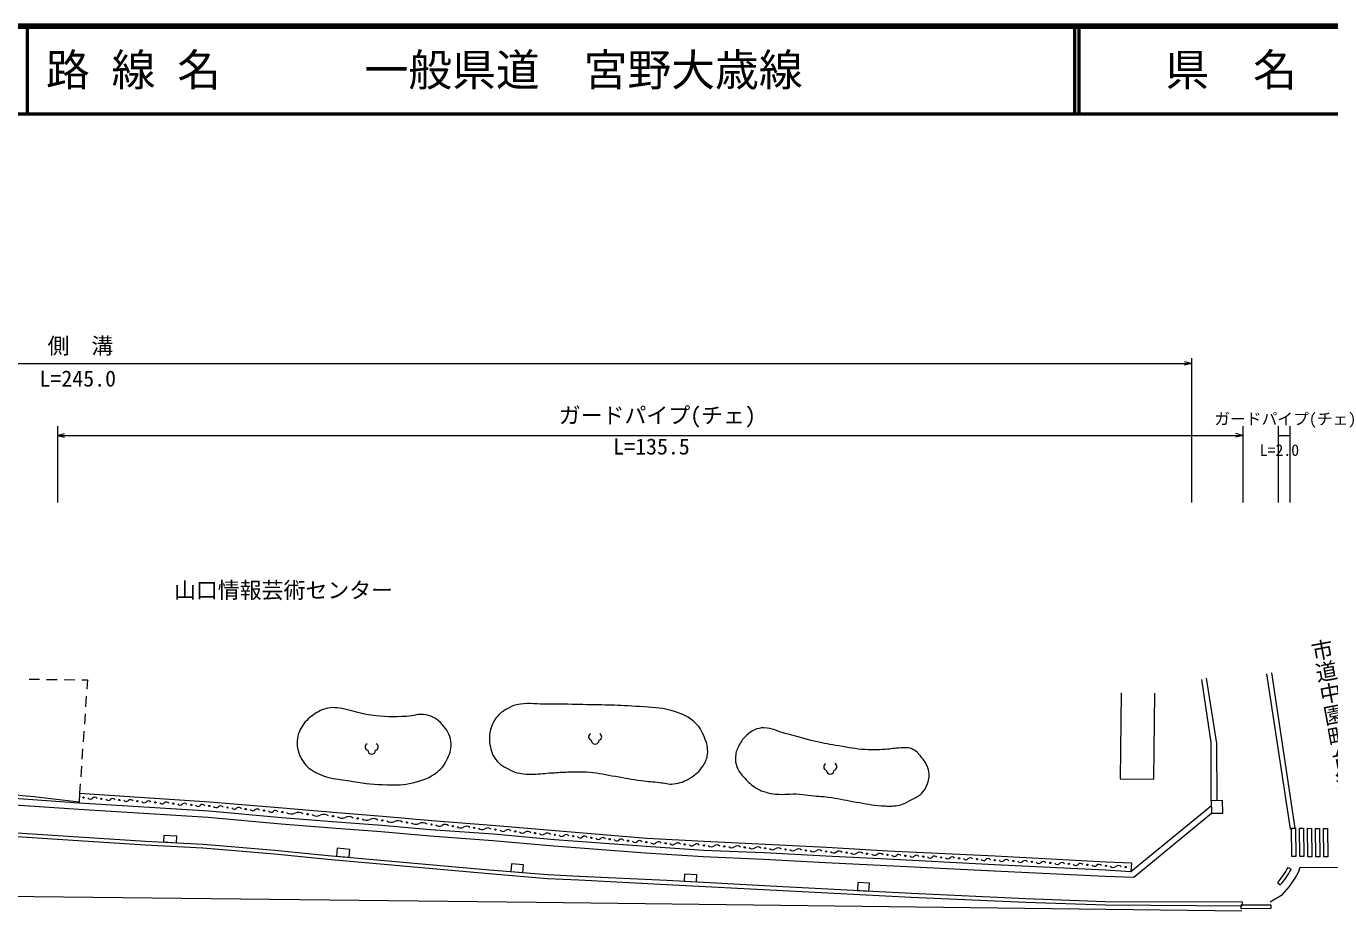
# Model space of a CAD drawing. Units: millimetres, scale not verified. Extents: x 40000 to 680000, y 20000 to 380000.
# Drawn here: x 178118 to 326903, y 279043 to 380000 of the extents above; entities that cross this region are included whole.
import ezdxf
from ezdxf.enums import TextEntityAlignment as Align

# ---------------------------------------------------------------- set-up
doc = ezdxf.new("R2010")
doc.units = ezdxf.units.MM
doc.header["$LTSCALE"] = 1000
for name, color, linetype, lineweight in [('M-BGD', 7, 'Continuous', 13), ('M-BMK-OTRS', 5, 'Continuous', 13), ('M-STR-HTXT', 7, 'Continuous', 13), ('M-STR-STRC', 7, 'Continuous', 13), ('M-TTL', 2, 'Continuous', 140), ('M-TTL-LINE', 7, 'Continuous', 50)]:
    doc.layers.add(name, color=color, linetype=linetype, lineweight=lineweight)
doc.layers.add('M-BMK-HTXT', color=7, linetype='Continuous')
doc.layers.add('M-TTL-TXT', color=7, linetype='Continuous')
doc.styles.add('@ＭＳ ゴシック', font='')
doc.styles.add('ＭＳ ゴシック', font='')
doc.styles.get('@ＭＳ ゴシック').set_extended_font_data('@MS Gothic')
doc.styles.get('ＭＳ ゴシック').set_extended_font_data('MS Gothic')

msp = doc.modelspace()

# ---------------------------------------------------------------- linework, layer by layer
at = {"layer": 'M-BGD'}
for p, q in [((178464, 305491), (179664, 305475)), ((180464, 305465), (181664, 305450)), ((182464, 305439), (183664, 305424)), ((184464, 305414), (185123, 305405)), ((185123, 305405), (185048, 304328)), ((184992, 303530), (184908, 302333)), ((184853, 301535), (184769, 300338)), ((184713, 299540), (184629, 298343)), ((184573, 297545), (184490, 296348)), ((184434, 295550), (184350, 294353)), ((184294, 293555), (184219, 292478)), ((184219, 292478), (184178, 291372)), ((304197, 283540), (313372, 291072)), ((304521, 282877), (313381, 290196)), ((304263, 284516), (304197, 283540)), ((322123, 283988), (322474, 283799)), ((320918, 282280), (321242, 282008)), ((316871, 280070), (316869, 279642))]:
    msp.add_line(p, q, dxfattribs=at)
for points in [[(313367, 291616), (313365, 298273), (312285, 305458)], [(312773, 305603), (313970, 298138), (314000, 291622)], [(319683, 306078), (322374, 288393), (322918, 288475), (320272, 306195)], [(303083, 303941), (302982, 294115), (306816, 294075), (306917, 303901)], [(68097, 294241), (85293, 293997), (101405, 293880), (119433, 293693), (142895, 293366), (148189, 293148), (162911, 292585), (174573, 292050), (184178, 291372)], [(184219, 292478), (199055, 291487), (207395, 290788), (213177, 290310), (218806, 289838), (224419, 289377), (231729, 288790), (238495, 288201), (248936, 287348), (255488, 286990), (262478, 286658), (269446, 286306), (276439, 285906), (288687, 285322), (301361, 284659), (304263, 284516)], [(174530, 291312), (184126, 290636), (184132, 290635), (198903, 289724), (207227, 288977), (213022, 288519), (218653, 288094), (224226, 287606), (231397, 287086), (238349, 286474), (248818, 285685), (255389, 285248), (262264, 284957), (269360, 284583), (276356, 284240), (288601, 283607), (301266, 282994), (304521, 282877)], [(184178, 291372), (198959, 290461), (207289, 289713), (213079, 289256), (218713, 288830), (224285, 288342), (231456, 287823), (238409, 287210), (248871, 286422), (255429, 285986), (262299, 285695), (269398, 285321), (276393, 284978), (288638, 284345), (301308, 283732), (304197, 283540)], [(136287, 289062), (148957, 288823), (160210, 288431), (169447, 288010), (182900, 287139), (191710, 286588), (198295, 286244), (206480, 285539), (212551, 284957), (230491, 283360), (237605, 282760), (241194, 282580), (251194, 282066), (264472, 281372), (279132, 280630), (292202, 280025), (301278, 279726), (316869, 279642)], [(136293, 289489), (148969, 289307), (160228, 288858), (169470, 288437), (182927, 287565), (191735, 287015), (198324, 286671), (206519, 285965), (212590, 285383), (230528, 283785), (237633, 283187), (241215, 283007), (251221, 282565), (264487, 281835), (279153, 281057), (292220, 280452), (301257, 280121), (316871, 280070)]]:
    msp.add_lwpolyline(points, dxfattribs=at)
for points in [[(313367, 291616), (313381, 290196), (314669, 290209), (314655, 291628)], [(193798, 286907), (195280, 286830), (195319, 287576), (193837, 287653)], [(213527, 285300), (214989, 285169), (215069, 286067), (213607, 286197)], [(233425, 283541), (234799, 283426), (234871, 284284), (233497, 284399)], [(253215, 282456), (254632, 282378), (254675, 283150), (253257, 283228)], [(272981, 281385), (274305, 281314), (274353, 282204), (273028, 282275)]]:
    msp.add_lwpolyline(points, close=True, dxfattribs=at)
for centre in [(184670, 291972), (186720, 291835), (188770, 291698), (190820, 291562), (192870, 291425), (194920, 291288), (196970, 291151), (199020, 291014), (199020, 291014), (201104, 290839), (203187, 290665), (205271, 290490), (207355, 290315), (207355, 290315), (210246, 290076), (213138, 289837), (213138, 289837), (215952, 289601), (218767, 289366), (218767, 289366), (221574, 289135), (224381, 288904), (224381, 288904), (226817, 288708), (229253, 288513), (231689, 288317), (231689, 288317), (233944, 288121), (236199, 287924), (238455, 287728), (238455, 287728), (240545, 287557), (242634, 287387), (244724, 287216), (246814, 287045), (248904, 286875), (248904, 286875), (251091, 286755), (253277, 286636), (255464, 286516), (255464, 286516), (257794, 286405), (260125, 286295), (262455, 286184), (262455, 286184), (264777, 286067), (267099, 285949), (269421, 285832), (269421, 285832), (271752, 285698), (274083, 285565), (276415, 285432), (276415, 285432), (278456, 285335), (280498, 285237), (282539, 285140), (284581, 285043), (286622, 284946), (288663, 284848), (288663, 284848), (290776, 284738), (292888, 284627), (295000, 284517), (297113, 284406), (299225, 284296), (301337, 284185), (301337, 284185), (303593, 284044)]:
    msp.add_circle(centre, 75, dxfattribs=at)
for centre, radius, start, end in [((242709, 298913), 402, 116.08703, 255.33416), ((243406, 298913), 402, 284.66584, 63.91297), ((217209, 297757), 402, 116.08703, 255.33416), ((217906, 297757), 402, 284.66584, 63.91297), ((243058, 298524), 450, 180, 0), ((217557, 297368), 450, 180, 0), ((269537, 295496), 402, 116.08703, 255.33416), ((269885, 295107), 450, 180, 0), ((270234, 295496), 402, 284.66584, 63.91297), ((151425, 33811), 259707, 82.75434, 91.9392), ((185446, 292136), 340, 215.44476, 316.91752), ((185944, 291671), 340, 35.44476, 136.91752), ((187496, 291999), 340, 215.44476, 316.91752), ((187994, 291534), 340, 35.44476, 136.91752), ((189546, 291863), 340, 215.44476, 316.91752), ((190044, 291397), 340, 35.44476, 136.91752), ((191596, 291726), 340, 215.44476, 316.91752), ((192094, 291261), 340, 35.44476, 136.91752), ((193646, 291589), 340, 215.44476, 316.91752), ((194144, 291124), 340, 35.44476, 136.91752), ((195696, 291452), 340, 215.44476, 316.91752), ((196194, 290987), 340, 35.44476, 136.91752), ((197746, 291315), 340, 215.44476, 316.91752), ((198243, 290850), 340, 35.44476, 136.91752), ((199809, 291184), 360, 215.96974, 314.44327), ((200314, 290670), 360, 35.96974, 134.44327), ((201893, 291009), 360, 215.96974, 314.44327), ((202398, 290495), 360, 35.96974, 134.44327), ((203977, 290834), 360, 215.96974, 314.44327), ((204482, 290320), 360, 35.96974, 134.44327), ((206061, 290660), 360, 215.96974, 314.44327), ((206565, 290145), 360, 35.96974, 134.44327), ((208396, 291073), 966, 235.80152, 294.74122), ((209205, 289318), 966, 55.80152, 114.74122), ((211288, 290834), 966, 235.80152, 294.74122), ((212096, 289079), 966, 55.80152, 114.74122), ((214155, 290524), 895, 234.56368, 295.86287), ((214935, 288914), 895, 54.56368, 115.86287), ((216970, 290289), 895, 234.56368, 295.86287), ((217750, 288678), 895, 54.56368, 115.86287), ((219781, 290047), 887, 234.51655, 296.08096), ((220561, 288453), 887, 54.51655, 116.08096), ((222587, 289816), 887, 234.51655, 296.08096), ((223368, 288222), 887, 54.51655, 116.08096), ((225276, 289292), 584, 227.20915, 303.61101), ((225922, 288320), 584, 47.20915, 123.61101), ((227712, 289097), 584, 227.20915, 303.61101), ((228358, 288124), 584, 47.20915, 123.61101), ((230148, 288901), 584, 227.20915, 303.61101), ((230794, 287929), 584, 47.20915, 123.61101), ((232531, 288582), 462, 221.8497, 308.19479), ((233102, 287856), 462, 41.8497, 128.19479), ((234786, 288385), 462, 221.8497, 308.19479), ((235357, 287660), 462, 41.8497, 128.19479), ((237042, 288189), 462, 221.8497, 308.19479), ((237613, 287463), 462, 41.8497, 128.19479), ((239246, 287902), 363, 216.31912, 314.34588), ((239754, 287383), 363, 36.31912, 134.34588), ((241336, 287732), 363, 216.31912, 314.34588), ((241843, 287212), 363, 36.31912, 134.34588), ((243425, 287561), 363, 216.31912, 314.34588), ((243933, 287042), 363, 36.31912, 134.34588), ((245515, 287390), 363, 216.31912, 314.34588), ((246023, 286871), 363, 36.31912, 134.34588), ((247605, 287220), 363, 216.31912, 314.34588), ((248113, 286700), 363, 36.31912, 134.34588), ((249716, 287122), 416, 221.28538, 312.45247), ((250278, 286508), 416, 41.28538, 132.45247), ((251903, 287003), 416, 221.28538, 312.45247), ((252465, 286388), 416, 41.28538, 132.45247), ((254089, 286883), 416, 221.28538, 312.45247), ((254652, 286268), 416, 41.28538, 132.45247), ((256314, 286858), 507, 226.16281, 308.40569), ((256944, 286064), 507, 46.16281, 128.40569), ((258645, 286747), 507, 226.16281, 308.40569), ((259274, 285953), 507, 46.16281, 128.40569), ((260975, 286637), 507, 226.16281, 308.40569), ((261605, 285842), 507, 46.16281, 128.40569), ((263304, 286518), 501, 225.74834, 308.4557), ((263928, 285733), 501, 45.74834, 128.4557), ((265626, 286401), 501, 225.74834, 308.4557), ((266250, 285615), 501, 45.74834, 128.4557), ((267948, 286283), 501, 225.74834, 308.4557), ((268571, 285498), 501, 45.74834, 128.4557), ((270275, 286167), 508, 225.66697, 307.78958), ((270898, 285363), 508, 45.66697, 127.78958), ((272606, 286033), 508, 225.66697, 307.78958), ((273229, 285230), 508, 45.66697, 127.78958), ((274938, 285900), 508, 225.66697, 307.78958), ((275560, 285097), 508, 45.66697, 127.78958), ((277185, 285605), 335, 216.08143, 318.46414), ((277686, 285161), 335, 36.08143, 138.46414), ((279226, 285508), 335, 216.08143, 318.46414), ((279728, 285064), 335, 36.08143, 138.46414), ((281268, 285411), 335, 216.08143, 318.46414), ((281769, 284967), 335, 36.08143, 138.46414), ((283309, 285314), 335, 216.08143, 318.46414), ((283810, 284869), 335, 36.08143, 138.46414), ((285351, 285216), 335, 216.08143, 318.46414), ((285852, 284772), 335, 36.08143, 138.46414), ((287392, 285119), 335, 216.08143, 318.46414), ((287893, 284675), 335, 36.08143, 138.46414), ((289454, 285056), 373, 218.70623, 315.30316), ((289985, 284530), 373, 38.70623, 135.30316), ((291566, 284945), 373, 218.70623, 315.30316), ((292097, 284420), 373, 38.70623, 135.30316), ((293679, 284835), 373, 218.70623, 315.30316), ((294210, 284309), 373, 38.70623, 135.30316), ((295791, 284724), 373, 218.70623, 315.30316), ((296322, 284199), 373, 38.70623, 135.30316), ((297903, 284614), 373, 218.70623, 315.30316), ((298434, 284088), 373, 38.70623, 135.30316), ((300016, 284503), 373, 218.70623, 315.30316), ((300547, 283978), 373, 38.70623, 135.30316), ((302759, 283761), 460, 43.13359, 129.70404), ((302172, 284468), 460, 223.13359, 309.70404), ((315757, 287200), 7131, 316.3738, 333.2275), ((315132, 287531), 8236, 317.88204, 333.05079)]:
    msp.add_arc(centre, radius, start, end, dxfattribs=at)
for points, knots in [([(213615, 302205), (215150, 302057), (215941, 301555), (217471, 301364), (219039, 301167), (219934, 301185), (221514, 301223), (222393, 301245), (222900, 301608), (223757, 301410), (224574, 301222), (225029, 300924), (225603, 300312), (226178, 299699), (226465, 299228), (226584, 298396), (226695, 297623), (226527, 297147), (226211, 296433), (225910, 295754), (225647, 295377), (225065, 294914), (224119, 294161), (223411, 293947), (222238, 293652), (221137, 293376), (220475, 293429), (219340, 293442), (217809, 293460), (216947, 293556), (215438, 293816), (213695, 294115), (212591, 294055), (211045, 294914), (210356, 295296), (209990, 295634), (209596, 296316), (209163, 297066), (209016, 297601), (209058, 298466), (209093, 299172), (209281, 299579), (209666, 300172), (210092, 300827), (210464, 301119), (211115, 301551), (211629, 301892), (211961, 302049), (212564, 302182), (212965, 302270), (213206, 302244), (213615, 302205)], [0, 0, 0, 0, 1, 1, 1, 2, 2, 2, 3, 3, 3, 4, 4, 4, 5, 5, 5, 6, 6, 6, 7, 7, 7, 8, 8, 8, 9, 9, 9, 10, 10, 10, 11, 11, 11, 12, 12, 12, 13, 13, 13, 14, 14, 14, 15, 15, 15, 16, 16, 16, 17, 17, 17, 17]), ([(234100, 302558), (235310, 302828), (236033, 302626), (237272, 302633), (238981, 302643), (239939, 302622), (241648, 302582), (244186, 302521), (245613, 302550), (248144, 302348), (249547, 302236), (250369, 302299), (251720, 301904), (252778, 301595), (253429, 301406), (254267, 300689), (254930, 300121), (255196, 299651), (255528, 298843), (255818, 298139), (255950, 297684), (255879, 296927), (255827, 296371), (255677, 296057), (255365, 295595), (254917, 294931), (254554, 294608), (253869, 294193), (253208, 293792), (252768, 293629), (252000, 293538), (251380, 293465), (251032, 293639), (250411, 293702), (249590, 293785), (249126, 293803), (248308, 293912), (247161, 294066), (246529, 294217), (245387, 294403), (244229, 294591), (243589, 294773), (242419, 294870), (241455, 294950), (240909, 294915), (239942, 294894), (239248, 294879), (238860, 294841), (238166, 294800), (237317, 294750), (236844, 294662), (235993, 294660), (235389, 294659), (235043, 294639), (234451, 294753), (234026, 294836), (233784, 294906), (233399, 295104), (232667, 295480), (232183, 295681), (231693, 296342), (231210, 296994), (231117, 297501), (231016, 298305), (230946, 298860), (230984, 299192), (231132, 299731), (231303, 300349), (231453, 300705), (231857, 301203), (232193, 301617), (232474, 301770), (232932, 302044), (233360, 302300), (233613, 302450), (234100, 302558)], [0, 0, 0, 0, 1, 1, 1, 2, 2, 2, 3, 3, 3, 4, 4, 4, 5, 5, 5, 6, 6, 6, 7, 7, 7, 8, 8, 8, 9, 9, 9, 10, 10, 10, 11, 11, 11, 12, 12, 12, 13, 13, 13, 14, 14, 14, 15, 15, 15, 16, 16, 16, 17, 17, 17, 18, 18, 18, 19, 19, 19, 20, 20, 20, 21, 21, 21, 22, 22, 22, 23, 23, 23, 24, 24, 24, 25, 25, 25, 25]), ([(262320, 299923), (263301, 299901), (263802, 299540), (264751, 299292), (266102, 298938), (266847, 298691), (268209, 298381), (269242, 298145), (269828, 298040), (270873, 297867), (272046, 297672), (272701, 297522), (273887, 297446), (274771, 297389), (275270, 297424), (276154, 297469), (276850, 297505), (277234, 297621), (277930, 297633), (278396, 297641), (278689, 297736), (279122, 297563), (279687, 297337), (279938, 297037), (280314, 296558), (280759, 295989), (281016, 295612), (281131, 294899), (281227, 294308), (281132, 293941), (280921, 293380), (280775, 292991), (280631, 292785), (280337, 292492), (279982, 292138), (279697, 292040), (279262, 291791), (278837, 291547), (278601, 291395), (278140, 291230), (277832, 291119), (277648, 291080), (277322, 291043), (276706, 290974), (276353, 290998), (275733, 291043), (274593, 291125), (273965, 291279), (272836, 291464), (271728, 291645), (271120, 291820), (270008, 291978), (269118, 292104), (268612, 292112), (267718, 292212), (267188, 292271), (266895, 292343), (266363, 292375), (265306, 292439), (264707, 292278), (263652, 292375), (263255, 292412), (263031, 292450), (262647, 292562), (262156, 292705), (261868, 292785), (261432, 293053), (260854, 293409), (260578, 293693), (260124, 294198), (259721, 294646), (259456, 294899), (259236, 295460), (259061, 295906), (259030, 296198), (259072, 296675), (259120, 297210), (259240, 297510), (259493, 297983), (259756, 298476), (259973, 298722), (260381, 299105), (260672, 299379), (260855, 299530), (261222, 299689), (261625, 299863), (261882, 299933), (262320, 299923)], [0, 0, 0, 0, 1, 1, 1, 2, 2, 2, 3, 3, 3, 4, 4, 4, 5, 5, 5, 6, 6, 6, 7, 7, 7, 8, 8, 8, 9, 9, 9, 10, 10, 10, 11, 11, 11, 12, 12, 12, 13, 13, 13, 14, 14, 14, 15, 15, 15, 16, 16, 16, 17, 17, 17, 18, 18, 18, 19, 19, 19, 20, 20, 20, 21, 21, 21, 22, 22, 22, 23, 23, 23, 24, 24, 24, 25, 25, 25, 26, 26, 26, 27, 27, 27, 28, 28, 28, 29, 29, 29, 29])]:
    msp.add_open_spline(points, degree=3, knots=knots, dxfattribs=at)
at = {"layer": 'M-BMK-OTRS'}
for points in [[(320100, 280064), (321493, 280913), (322293, 281842), (322936, 282777), (323363, 283553), (323505, 284051)], [(131705, 281214), (236351, 280029), (316851, 279043)]]:
    msp.add_lwpolyline(points, dxfattribs=at)
at = {"layer": 'M-STR-HTXT'}
for p, q in [((68226, 341497), (311107, 341497)), ((311107, 341497), (310307, 341697)), ((311107, 341497), (310307, 341297)), ((311107, 342125), (311107, 325642)), ((181701, 334354), (181701, 325642)), ((181701, 333303), (182501, 333503)), ((181701, 333303), (316967, 333303)), ((181701, 333303), (182501, 333103)), ((316967, 333303), (316167, 333503)), ((316967, 333303), (316167, 333103)), ((316967, 334354), (316967, 325642)), ((321014, 334354), (321014, 325642)), ((321014, 333303), (322323, 333303)), ((322323, 334354), (322323, 325642))]:
    msp.add_line(p, q, dxfattribs=at)
at = {"layer": 'M-STR-STRC'}
msp.add_line((323505, 284051), (333316, 283995), dxfattribs=at)
for points in [[(322962, 288488), (323010, 285254), (322560, 285261), (322512, 288495)], [(323877, 288474), (323925, 285240), (323475, 285247), (323427, 288481)], [(324793, 288460), (324841, 285226), (324391, 285233), (324343, 288467)], [(325708, 288446), (325756, 285212), (325306, 285219), (325258, 288453)], [(326623, 288432), (326671, 285198), (326221, 285205), (326173, 288439)], [(316766, 279742), (320150, 279753), (320143, 279303), (316759, 279292)]]:
    msp.add_lwpolyline(points, close=True, dxfattribs=at)
at = {"layer": 'M-TTL'}
msp.add_line((680000, 380000), (40000, 380000), dxfattribs=at)
at = {"layer": 'M-TTL-LINE'}
for p, q in [((178250, 380000), (178250, 370000)), ((297750, 380000), (297750, 370000)), ((298250, 380000), (298250, 370000)), ((40000, 370000), (680000, 370000))]:
    msp.add_line(p, q, dxfattribs=at)

# ---------------------------------------------------------------- texts
at = {"layer": 'M-BGD', "style": 'ＭＳ ゴシック'}
msp.add_text('山口情報芸術センター', height=1833, dxfattribs=at).set_placement((207496, 315638), align=Align.MIDDLE_CENTER)
at = {"layer": 'M-BMK-HTXT', "style": '@ＭＳ ゴシック'}
msp.add_text('市道中園町台線', height=1833, rotation=280.606, dxfattribs=at).set_placement((325941, 301186), align=Align.BOTTOM_CENTER)
at = {"layer": 'M-STR-HTXT', "style": 'ＭＳ ゴシック'}
for s, height, p in [('側\u3000溝', 1833, (184322, 342053)), ('L=245.0', 1833, (184019, 338320)), ('ガードパイプ(チェ)', 1833, (250150, 334124)), ('ガードパイプ(チェ)', 1320, (321801, 334124)), ('L=135.5', 1833, (249490, 330566)), ('L=2.0', 1320, (321142, 330566))]:
    msp.add_text(s, height=height, dxfattribs=at).set_placement(p, align=Align.BOTTOM_CENTER)
at = {"layer": 'M-TTL-TXT', "style": 'ＭＳ ゴシック'}
for s, p in [('路 線 名', (180380, 375000)), ('一般県道\u3000宮野大歳線', (216734, 375000))]:
    msp.add_text(s, height=3666, dxfattribs=at).set_placement(p, align=Align.MIDDLE_LEFT)
msp.add_text('県\u3000名', height=3666, dxfattribs=at).set_placement((315625, 375000), align=Align.MIDDLE_CENTER)

doc.saveas('drawing.dxf')
